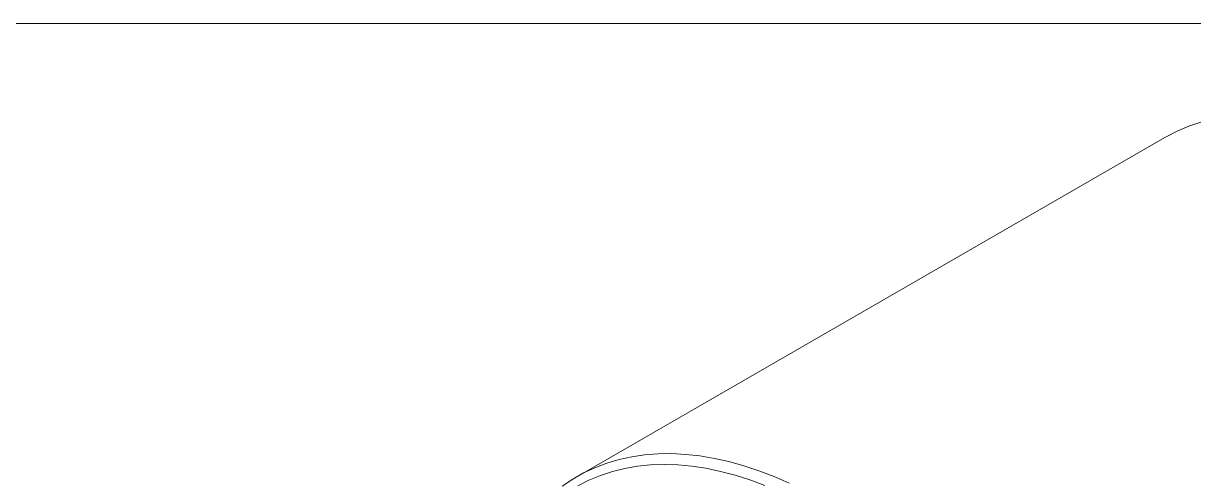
# Model space of a CAD drawing. Header units: inches. Extents: x 0.1 to 10.9, y 0 to 8.5.
# Drawn here: x 5.937 to 8.78, y 7.339 to 8.451 of the extents above; entities that cross this region are included whole.
import ezdxf

# ---------------------------------------------------------------- set-up
doc = ezdxf.new("R2010")
doc.units = ezdxf.units.IN
doc.header["$MEASUREMENT"] = 0

msp = doc.modelspace()

# ---------------------------------------------------------------- linework, layer by layer
at = {"color": 7, "linetype": 'Continuous', "lineweight": 0}
for p, q in [((0.0622, 8.4506), (10.9445, 8.4506)), ((8.7101, 8.173), (7.2818, 7.3484))]:
    msp.add_line(p, q, dxfattribs=at)
at = {"color": 7, "linetype": 'Continuous', "lineweight": 0, "flags": 128}
for points in [[(8.7978, 8.2106), (8.7686, 8.2007), (8.7405, 8.1888), (8.7134, 8.1748), (8.7101, 8.173)], [(7.2466, 7.3255), (7.2719, 7.3425), (7.2984, 7.3575), (7.326, 7.3704), (7.3548, 7.3813), (7.3845, 7.3902), (7.4152, 7.3969), (7.4467, 7.4015), (7.4792, 7.4041), (7.5124, 7.4045), (7.5463, 7.4028), (7.5808, 7.399), (7.616, 7.3931), (7.6516, 7.3851), (7.6877, 7.375), (7.7242, 7.3629), (7.761, 7.3487), (7.798, 7.3325)], [(7.7389, 7.3273), (7.7025, 7.3407), (7.6665, 7.3522), (7.6309, 7.3615), (7.5957, 7.3688), (7.5611, 7.3741), (7.5271, 7.3772), (7.4937, 7.3782), (7.4611, 7.3771), (7.4292, 7.3739), (7.3983, 7.3686), (7.3682, 7.3612), (7.3391, 7.3517), (7.3111, 7.3401), (7.2841, 7.3266)]]:
    msp.add_lwpolyline(points, dxfattribs=at)

doc.saveas('drawing.dxf')
